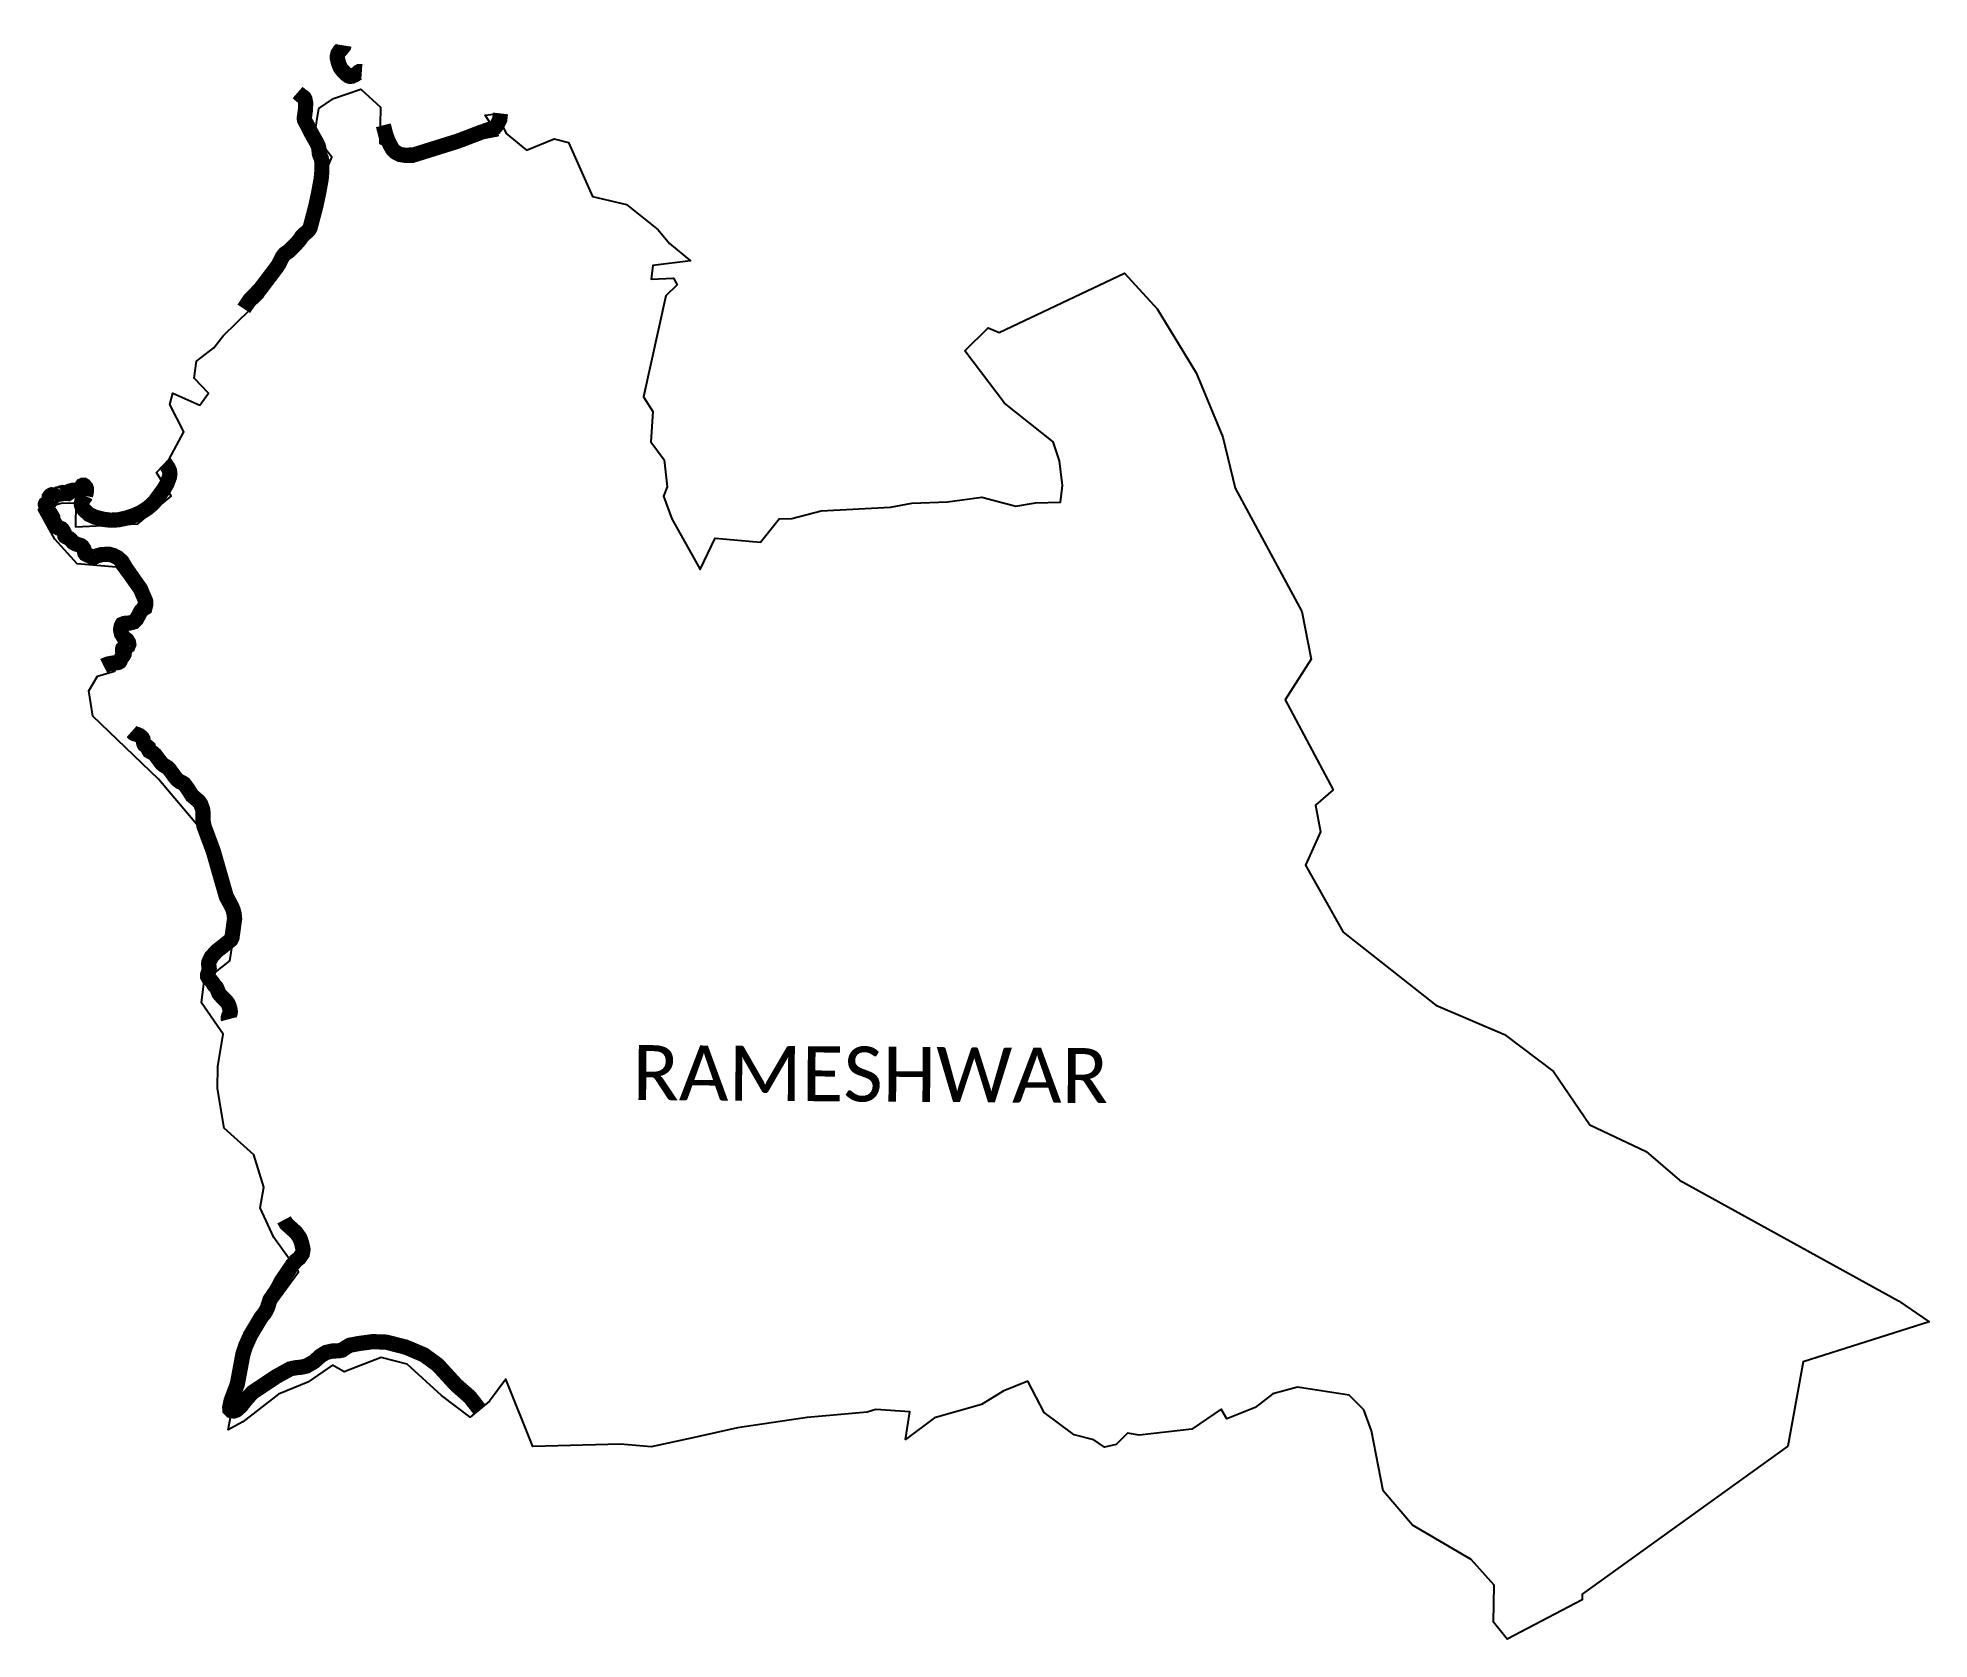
# Model space of a CAD drawing. Header units: metres. Extents: x 319746 to 325959, y 1825850 to 1831109.
import ezdxf

# ---------------------------------------------------------------- set-up
doc = ezdxf.new("R2010")
doc.units = ezdxf.units.M
doc.layers.add('NATURALLY PROTECTED', color=3, linetype='Continuous')
doc.layers.add('VILLAGE NAME', color=250, linetype='Continuous')

msp = doc.modelspace()

# ---------------------------------------------------------------- linework, layer by layer
at = {"color": 3}
msp.add_lwpolyline([(320669.5, 1830876.6), (320717.4, 1830909.1), (320807.1, 1830940.5), (320872.1, 1830880.8), (320870, 1830762.6), (320916.4, 1830743.5), (321076.2, 1830754.3), (321258.6, 1830788.4), (321216.2, 1830855.2), (321252.7, 1830859.8), (321284.1, 1830794.7), (321351.4, 1830739.5), (321442.8, 1830777.1), (321489.7, 1830765.5), (321568.3, 1830588.2), (321679.4, 1830561.9), (321784.1, 1830478.1), (321821.2, 1830432.9), (321890, 1830376.3), (321766.8, 1830361.2), (321760.7, 1830316.3), (321834.7, 1830320), (321846.7, 1830298.1), (321809.5, 1830261.8), (321736.2, 1829929.4), (321766.5, 1829881.3), (321760.2, 1829782.3), (321803.6, 1829723.4), (321813.5, 1829634.3), (321801.1, 1829603.8), (321828.5, 1829529), (321922.3, 1829363.1), (321971.3, 1829466.2), (322120.4, 1829452.7), (322181.1, 1829529.2), (322222.7, 1829530.6), (322319.3, 1829555.4), (322546.9, 1829567.9), (322617.4, 1829580.6), (322733.8, 1829585), (322846.7, 1829600.3), (322958.4, 1829570.5), (323023.3, 1829581.9), (323104.9, 1829583.8), (323112.3, 1829638.8), (323101.8, 1829720), (323080.8, 1829781.7), (322921.1, 1829909), (322791.2, 1830081.1), (322867.5, 1830157), (322903.6, 1830141.5), (323316, 1830336), (323423.2, 1830219.3), (323551.3, 1830009.2), (323638.9, 1829797.1), (323679.5, 1829629.5), (323898.3, 1829224.6), (323928.4, 1829068.4), (323843.5, 1828934.8), (324000.6, 1828639.2), (323943.1, 1828589.4), (323959.2, 1828501.2), (323909.7, 1828391.4), (324034, 1828172.4), (324338.3, 1827931.7), (324564, 1827835.8), (324724.3, 1827714.4), (324843.7, 1827539.1), (325029.2, 1827452), (325138.2, 1827357.5), (325858.2, 1826961.5), (325958.5, 1826892.2), (325544.2, 1826760.8), (325493.8, 1826483.6), (324818.6, 1825998.5), (324819.1, 1825979.8), (324572.8, 1825850.2), (324527.9, 1825905.5), (324529.3, 1826027.9), (324454.5, 1826111.4), (324261.5, 1826224.4), (324164.7, 1826337.6), (324127.3, 1826534.6), (324101.5, 1826602.9), (324053.1, 1826651.1), (323884.3, 1826677.2), (323802.5, 1826655.7), (323744.8, 1826611.4), (323652, 1826573.3), (323632.9, 1826605.5), (323536.7, 1826539.6), (323363.8, 1826520.6), (323325.7, 1826527), (323288, 1826489.7), (323250, 1826480.2), (323214.9, 1826504.7), (323150, 1826521.3), (323052.2, 1826594.2), (322997.8, 1826697.3), (322916.6, 1826664.7), (322845.7, 1826620.3), (322691.3, 1826577), (322596.8, 1826505.5), (322610, 1826596.4), (322499.2, 1826604.7), (322470.8, 1826595.9), (322273.5, 1826577.9), (322044.6, 1826544), (321897.9, 1826511.9), (321761.3, 1826481.9), (321660.7, 1826490.4), (321372.3, 1826483.3), (321283.1, 1826703.7), (321230.3, 1826632), (321166.5, 1826578.7), (321071.8, 1826650.8), (320959.7, 1826753.3), (320874.6, 1826774.8), (320752.4, 1826727.8), (320714.7, 1826750.3), (320633.3, 1826694.3), (320536.7, 1826654.3), (320419.2, 1826563.4), (320372.1, 1826537.6), (320403.2, 1826704), (320432.9, 1826804.2), (320500, 1826916.3), (320602.2, 1827056.1), (320521.5, 1827169.4), (320476.7, 1827267.2), (320489, 1827334.9), (320455.5, 1827441.1), (320358, 1827528.1), (320336, 1827659), (320337.7, 1827730.9), (320354.9, 1827836.9), (320283.9, 1827939.7), (320292.5, 1828011.4), (320376.5, 1828077.9), (320388.6, 1828153.1), (320381.2, 1828268.9), (320360.2, 1828318.8), (320328.1, 1828395.6), (320291.7, 1828497.6), (320142.5, 1828674.3), (319927.1, 1828880.9), (319914.1, 1828964.3), (319942.3, 1829012.5), (319998.2, 1829029.4), (320029.7, 1829084.1), (320048.1, 1829206.8), (320086.6, 1829213.3), (320078, 1829271.2), (320004.4, 1829371), (319875.7, 1829381.2), (319802, 1829462.2), (319748.9, 1829559.5), (319823.2, 1829581.1), (319871.6, 1829582.1), (319870.2, 1829503.2), (320074.8, 1829512.9), (320184.6, 1829603.7), (320136.1, 1829681.1), (320177.4, 1829724.7), (320225.4, 1829814.9), (320179.9, 1829904.9), (320190, 1829942.3), (320278.1, 1829902.1), (320307.1, 1829942.1), (320260.2, 1829990.8), (320267.4, 1830046.9), (320324.8, 1830090.7), (320355, 1830129.8), (320486, 1830258.7), (320499.8, 1830290.3), (320627.2, 1830459.3), (320670.2, 1830551.5), (320674.4, 1830627.2), (320711.9, 1830717.2), (320655.4, 1830789.3), (320669.5, 1830876.6)], dxfattribs=at)
at = {"layer": 'NATURALLY PROTECTED', "color": 116, "true_color": 0x136734, "const_width": 50, "flags": 128}
for points in [[(320810.5, 1830995.7), (320809.1, 1830995.8), (320807.7, 1830996.9), (320805, 1830997.9), (320802.2, 1830997.8), (320799.2, 1830996.1), (320794.7, 1830991.8), (320787.9, 1830987.5), (320778.8, 1830983), (320771.2, 1830982.4), (320766.1, 1830984.2), (320757.7, 1830990.6), (320744.9, 1831004.1), (320740, 1831011), (320735.9, 1831020.4), (320733.4, 1831027.7), (320731.6, 1831035.8), (320730.1, 1831042.1), (320730.4, 1831049.5), (320732.2, 1831057), (320737.3, 1831065), (320744.8, 1831072.8), (320751.2, 1831081.3), (320751.6, 1831083.8)], [(320599.7, 1830929.2), (320610.9, 1830919.4), (320617.4, 1830915.2), (320621.5, 1830911.7), (320623.5, 1830907.9), (320626, 1830895), (320625.5, 1830873.3), (320623, 1830855.5), (320621.4, 1830844.4), (320622.1, 1830839.1), (320627.5, 1830829), (320634.1, 1830816.6), (320644.5, 1830796.1), (320657.8, 1830772.4), (320663, 1830763), (320667.4, 1830753.3), (320669.6, 1830744.7), (320670.6, 1830731.6), (320672.3, 1830724.4), (320677.5, 1830712.1), (320678.7, 1830706.1), (320679.1, 1830701.5), (320679.2, 1830692.6), (320679.3, 1830669.7), (320676.9, 1830644.5), (320673.8, 1830627.6), (320668.6, 1830599.1), (320659.1, 1830554.8), (320646.6, 1830507.5), (320643.6, 1830496.2), (320640.8, 1830485.5), (320637.5, 1830479.4), (320631.2, 1830472.2), (320622.4, 1830465.3), (320612.9, 1830455.9), (320606.8, 1830446.2), (320598.5, 1830436.3), (320587.7, 1830425.2), (320576.3, 1830413.7), (320571.1, 1830408.4), (320564.1, 1830403.8), (320556.8, 1830398.9), (320550.8, 1830391.2), (320545.9, 1830381.7), (320537.4, 1830365), (320530.9, 1830355.1), (320521.3, 1830342.4), (320514.5, 1830333.5), (320503.7, 1830319.3), (320494.7, 1830307.4), (320476.9, 1830283.8), (320458, 1830264.3), (320442.7, 1830248.4), (320426, 1830223.7), (320422.9, 1830219.1)], [(321265.9, 1830860.6), (321263.6, 1830840.7), (321255.4, 1830823.9), (321248.1, 1830814.7), (321199.1, 1830797.6), (321125.5, 1830769.5), (321023.2, 1830737.5), (320975.7, 1830722.6), (320953.8, 1830722.9), (320936.2, 1830725.7), (320921, 1830733.5), (320912, 1830742), (320904.2, 1830755.3), (320896.4, 1830771.3), (320889.4, 1830790), (320881.2, 1830821.7)], [(320164.1, 1829711.8), (320165.6, 1829710.5), (320174.8, 1829696.1), (320179, 1829686.6), (320180.1, 1829677), (320178.9, 1829667.1), (320170.6, 1829645), (320160.8, 1829627.9), (320130.2, 1829585.9), (320119.1, 1829574.6), (320105.7, 1829563.5), (320084.8, 1829550.1), (320062.5, 1829540.1), (320036.8, 1829531.6), (320010.8, 1829526.1), (319985.9, 1829524.8), (319963.2, 1829527.4), (319934.8, 1829534.6), (319914.7, 1829543.6), (319908.3, 1829549.5), (319898.7, 1829558.6), (319893, 1829565.9), (319890.2, 1829572.7), (319889, 1829578.4), (319890.7, 1829585.6), (319893.6, 1829591.5), (319896.9, 1829595.4), (319900.4, 1829599.5), (319902.8, 1829604.6)], [(319902.8, 1829604.6), (319904.2, 1829611.5), (319905.9, 1829619.8), (319905.9, 1829627.9), (319904.4, 1829632.2), (319899.6, 1829638.2), (319896.8, 1829639.8), (319894.5, 1829639.7), (319892, 1829638.6), (319889.7, 1829635.5), (319885.6, 1829627.5), (319882.5, 1829624.1), (319880.2, 1829622.6), (319876.9, 1829622), (319872.9, 1829621.2), (319868.7, 1829622.1), (319864.1, 1829623), (319862.1, 1829623.3), (319860.8, 1829623.1), (319859.4, 1829622.5), (319858.4, 1829621.7), (319857.1, 1829620.7), (319856, 1829620.4), (319853, 1829620.3), (319851.1, 1829620.2), (319849.6, 1829619.6), (319848.1, 1829618.6), (319847, 1829617.4), (319846.5, 1829616), (319846.5, 1829614.2), (319846.1, 1829613), (319845.4, 1829612.5), (319841, 1829612.9), (319836.9, 1829614), (319834.7, 1829614.4), (319833.6, 1829614.3), (319832.4, 1829613.2), (319831.9, 1829612.8), (319831.3, 1829612.7), (319830.8, 1829613.2), (319830.7, 1829614.2), (319830.1, 1829614.9), (319828.9, 1829615.3), (319827.6, 1829615.6), (319826.2, 1829615.3), (319825.4, 1829614.5), (319824.3, 1829612.9), (319823.4, 1829611.8), (319821.5, 1829611.3), (319819.4, 1829611.1), (319817.1, 1829610.5), (319814.3, 1829610.4), (319813.9, 1829610.6), (319813.6, 1829610.9), (319813.3, 1829611.2), (319812.8, 1829611.3), (319812, 1829611.2), (319811.5, 1829610.9), (319811.1, 1829610.5), (319810.6, 1829610.1), (319808.5, 1829609.7), (319807, 1829609), (319805.9, 1829608.2), (319804.6, 1829606.6), (319803.6, 1829605.9), (319802.7, 1829605.2), (319801.6, 1829605.3), (319801.4, 1829605.8), (319801.1, 1829606.4), (319800.2, 1829606.8), (319797.7, 1829607.1), (319793.1, 1829607.8), (319792.1, 1829608), (319791.4, 1829607.7), (319790.3, 1829607.1), (319787.9, 1829606), (319787.1, 1829605.1), (319786.7, 1829604.5), (319786.5, 1829603.6), (319785.9, 1829603.1), (319784.8, 1829602.4), (319784.2, 1829601.5), (319784.2, 1829599.8), (319784.6, 1829597.6), (319785.2, 1829594.1), (319786, 1829592.7), (319786, 1829591.2), (319785.8, 1829589.7), (319784.9, 1829587.9), (319784.3, 1829586.5), (319784, 1829585.1), (319783.8, 1829584.2), (319782.6, 1829583.4), (319780.8, 1829582.6), (319777.1, 1829581.5), (319775, 1829580.8), (319773.1, 1829579.6), (319771.9, 1829578.5), (319771.4, 1829577), (319771.4, 1829575.7), (319772.1, 1829572.5), (319773.3, 1829570.8), (319774.9, 1829569.7), (319776.6, 1829568.7), (319776.9, 1829567.6), (319776.8, 1829565.8), (319777.1, 1829563.4), (319777.9, 1829561), (319779.2, 1829558.6), (319781, 1829557), (319781.9, 1829555.4), (319782.4, 1829553.3), (319782.6, 1829551.3), (319783, 1829550.3), (319784.4, 1829549.1), (319786.4, 1829548.3), (319788.6, 1829545.4), (319790.9, 1829541.2), (319791.7, 1829537.8), (319792.5, 1829536.7), (319794.2, 1829535.6), (319795.3, 1829533.5), (319795.6, 1829530.3), (319795.9, 1829526.9), (319796.9, 1829523.6), (319798.8, 1829520.4), (319801.6, 1829515.9), (319803.7, 1829512.4), (319804.2, 1829509.7), (319806.5, 1829504.6), (319808.2, 1829502.5), (319810.3, 1829501.3), (319814.1, 1829499.3), (319819.8, 1829498.5), (319824.1, 1829496.8), (319826.1, 1829495.1), (319830.7, 1829488.4), (319833.4, 1829482.7), (319834.5, 1829477.9), (319834.9, 1829473.8), (319835.9, 1829472.1), (319838, 1829470.5), (319843.3, 1829467.9), (319849.4, 1829465), (319852.6, 1829462.7), (319855.5, 1829459.9), (319858.3, 1829456.1), (319861.7, 1829452.4), (319864.6, 1829450.2), (319871.3, 1829447.1), (319882.2, 1829443.3), (319888.3, 1829441.2), (319892.4, 1829437.9), (319897.9, 1829429.5), (319899.2, 1829423.8), (319900.9, 1829416.6), (319902.9, 1829413.9), (319909.6, 1829410.6), (319923.6, 1829404.9), (319932.6, 1829404), (319937.4, 1829406.2)], [(319937.4, 1829406.2), (319940.3, 1829407.5), (319955.9, 1829412), (319967, 1829412.4), (319980.2, 1829412.8), (319994, 1829409.3), (320009.5, 1829401.1), (320022.9, 1829388.8), (320035.6, 1829367.2), (320052.6, 1829343), (320064.7, 1829325.7), (320083.5, 1829299), (320091.5, 1829280.2), (320096.3, 1829269.1), (320100.4, 1829259.3), (320101, 1829247.9), (320098.1, 1829236.8), (320090.4, 1829232.5), (320085.2, 1829226.8), (320078, 1829213.4), (320070.9, 1829200.2), (320061.8, 1829190.8), (320049.2, 1829187.4), (320040.2, 1829186.6), (320030.3, 1829185.7), (320023.7, 1829183), (320020.3, 1829176.8), (320018.3, 1829165.3), (320021.1, 1829151.8), (320028.8, 1829139.2), (320038.9, 1829131.6), (320044, 1829123.7), (320045.1, 1829117.5), (320042.8, 1829111.8), (320038.2, 1829109.2), (320036, 1829108.7), (320033.6, 1829108.8), (320031.9, 1829109.3), (320030.8, 1829109.3), (320030, 1829109), (320029.5, 1829108.3), (320028.5, 1829106.6), (320027.5, 1829104.3), (320026.7, 1829103.2), (320025.7, 1829102.6), (320024.9, 1829102), (320024.7, 1829101.3), (320024.7, 1829100.6), (320025.6, 1829099.6), (320027.2, 1829097.4), (320028.9, 1829091.9), (320030.1, 1829087.8), (320029.8, 1829085.2), (320027.4, 1829080.4), (320023.1, 1829075.5), (320020.3, 1829072.1), (320018.5, 1829067.2), (320017.2, 1829063.5), (320015.2, 1829060.2), (320011.1, 1829057.7), (320006.7, 1829057), (319998.1, 1829056.3), (319979.4, 1829053.2), (319970.4, 1829050), (319965.9, 1829048), (319962.6, 1829046.3)], [(320054.4, 1828830.8), (320060.6, 1828825.3), (320064.4, 1828823.4), (320071.9, 1828821.3), (320080, 1828818), (320086.1, 1828813.2), (320089.3, 1828810), (320091.6, 1828805.9), (320092.8, 1828799.7), (320094.3, 1828791.9), (320096.3, 1828787.5), (320101.6, 1828783.4), (320107.6, 1828780.2), (320109.7, 1828778.3), (320110.3, 1828775.1), (320110.7, 1828770.1), (320112.4, 1828766.8), (320117.9, 1828763.9), (320125.3, 1828759.9), (320131.8, 1828754.1), (320139.8, 1828743.4), (320146.7, 1828734.1), (320153, 1828725.7), (320160.1, 1828720.1), (320171.8, 1828713.1), (320178.4, 1828707), (320186, 1828696.4), (320196.5, 1828681.6), (320204.9, 1828672.1), (320212.8, 1828666), (320219.9, 1828663.4), (320226.8, 1828658.8), (320232.6, 1828651.5), (320243.7, 1828635.3), (320253.2, 1828620.1), (320259.6, 1828614.6), (320268.8, 1828606.9), (320275.9, 1828600.8), (320281.3, 1828592.6), (320287.6, 1828576), (320289.2, 1828562.2), (320288.9, 1828539.7), (320292.1, 1828520.2), (320322.8, 1828437.5), (320365.5, 1828288.7), (320382.9, 1828256.5), (320387.3, 1828246.1), (320391, 1828232.2), (320392.7, 1828216), (320390.3, 1828199), (320386.3, 1828169.7), (320384.1, 1828154), (320380.7, 1828146.9), (320375.1, 1828142.4), (320365.4, 1828134.7), (320350.7, 1828123), (320333.9, 1828109.8), (320316.9, 1828091.2), (320313.6, 1828084.5), (320310.2, 1828077.7), (320308.2, 1828073.5), (320307.3, 1828067.7), (320308.3, 1828060.5), (320309.3, 1828052.7), (320308.4, 1828045.7), (320306.3, 1828039.3), (320304.1, 1828032.5), (320304.2, 1828026.4), (320306.5, 1828021.9), (320314.1, 1828014.3), (320319.6, 1828007.5), (320322.1, 1828004), (320324, 1827999.9), (320325.5, 1827997.8), (320328.5, 1827995.4), (320332.8, 1827990.5), (320335.1, 1827985.7), (320337, 1827980.6), (320340.8, 1827971.4), (320344.7, 1827966), (320350.6, 1827960), (320353.6, 1827957), (320359.3, 1827951.2), (320365.6, 1827944.9), (320371.3, 1827936.9), (320374.8, 1827928.2), (320377.1, 1827919.9), (320378.6, 1827911.6), (320377.9, 1827906.4), (320376.3, 1827902.9), (320374, 1827898), (320372.3, 1827892.9), (320371.8, 1827890.5), (320372.2, 1827887.3), (320372.6, 1827885.8)], [(320555.3, 1827227.3), (320561.9, 1827214.8), (320576.5, 1827201.6), (320594.2, 1827185.6), (320606.9, 1827167.7), (320612.6, 1827151.9), (320617.5, 1827129.9), (320615.3, 1827116.4), (320605.4, 1827102.1), (320593, 1827091.9), (320581.1, 1827077.6), (320579, 1827074.5)], [(320579, 1827074.5), (320565.5, 1827054), (320546.3, 1827026), (320530.9, 1826996.6), (320508.8, 1826964.5), (320500.5, 1826938.1), (320491.6, 1826921.4), (320479.7, 1826906.8), (320444.6, 1826848.2), (320428.9, 1826813.1), (320420, 1826785.9), (320411.9, 1826742.6), (320401.6, 1826687.6), (320381.1, 1826633), (320376.8, 1826611.7), (320376.9, 1826605.9), (320381.8, 1826601), (320390.1, 1826599.6), (320399.1, 1826602.7), (320413.6, 1826615.6), (320433, 1826640.2), (320452, 1826661), (320482, 1826681), (320528.6, 1826712), (320574.6, 1826737.5), (320591.8, 1826741.4), (320610.1, 1826743.1), (320628.8, 1826747.1), (320653.9, 1826761.7), (320675.3, 1826780.8), (320693.3, 1826791.8), (320701.2, 1826793.5)], [(320701.2, 1826793.5), (320715.1, 1826796.6), (320734.7, 1826797.1), (320746.2, 1826799.6), (320755.2, 1826806.3), (320770.7, 1826815.3), (320797.5, 1826820.5), (320845.9, 1826827.3), (320891.1, 1826825.6), (320955.1, 1826809.1), (321014.7, 1826783.8), (321059.9, 1826750.8), (321120, 1826685.1), (321164.9, 1826645.8), (321197.3, 1826604.4)]]:
    msp.add_lwpolyline(points, dxfattribs=at)

# ---------------------------------------------------------------- texts
at = {"layer": 'VILLAGE NAME', "insert": (321700.3, 1827801.3), "char_height": 180.345, "attachment_point": 1, "rotation": 359.61391}
msp.add_mtext_dynamic_manual_height_columns('{\\fCalibri|b0|i0|c0|p34;RAMESHWAR}', width=1779.605, gutter_width=901.7, heights=[0], dxfattribs=at)

doc.saveas('drawing.dxf')
